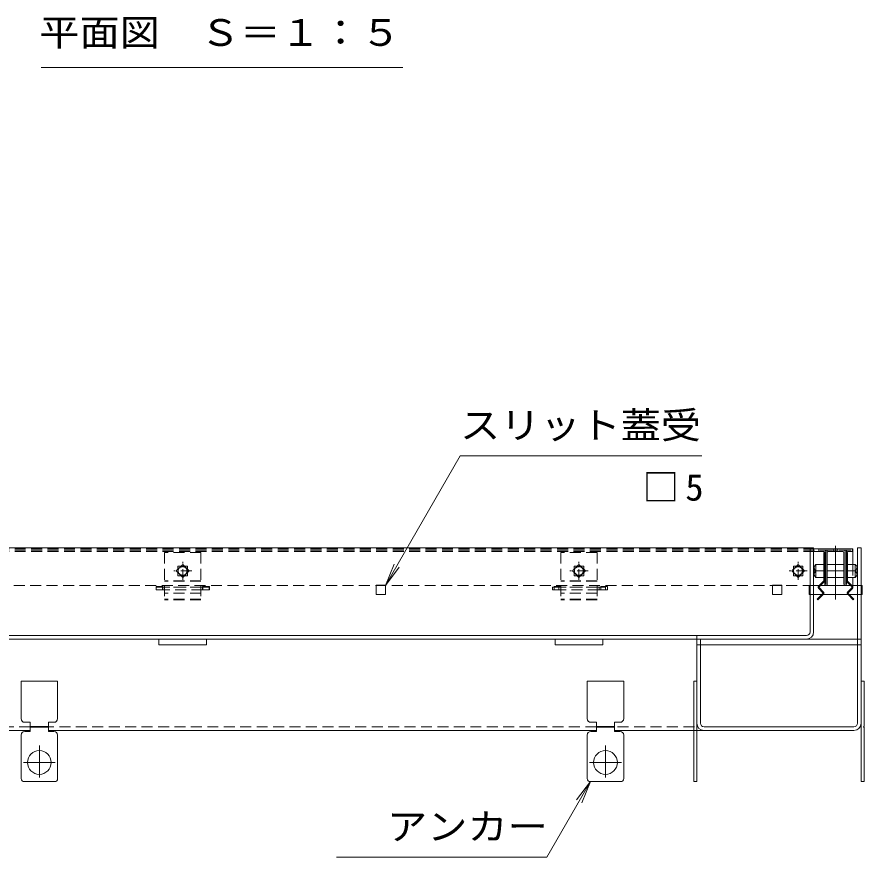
# Model space of a CAD drawing. Units: millimetres at full size, sheet at 1:5; details may follow other scales. Extents: x -1355 to 1942, y -1375 to 1322.
# Drawn here: x -931.8 to -467.9, y -17.7 to 442.5 of the extents above; entities that cross this region are included whole.
import ezdxf
from ezdxf.enums import TextEntityAlignment as Align

# ---------------------------------------------------------------- set-up
doc = ezdxf.new("R2010")
doc.units = ezdxf.units.MM
doc.header["$LTSCALE"] = 5
for name, pattern in [('CHAIN1', [8, 5, -1, 1, -1]), ('CHAIN2', [12, 9, -1, 1, -1]), ('DASHED1', [1.8, 1.2, -0.6])]:
    doc.linetypes.add(name, pattern=pattern)
for name, color, linetype, lineweight in [('E-2', 3, 'Continuous', 18), ('E-3', 4, 'Continuous', 18), ('E-5', 7, 'Continuous', 18), ('E-7', 134, 'DASHED1', 9), ('E-8', 5, 'Continuous', 9), ('E-9', 2, 'Continuous', 18), ('E-B', 1, 'Continuous', 9)]:
    doc.layers.add(name, color=color, linetype=linetype, lineweight=lineweight)
doc.styles.add('ＭＳ ゴシック', font='')
doc.styles.get('ＭＳ ゴシック').set_extended_font_data('MS Gothic')

msp = doc.modelspace()

# ---------------------------------------------------------------- linework, layer by layer
at = {"layer": 'E-2', "linetype": 'DASHED1'}
for p, q in [((-969.026, 151.138), (-495.526, 151.138)), ((-969.026, 150.438), (-492.776, 150.438)), ((-969.026, 149.738), (-495.526, 149.738)), ((-484.776, 150.438), (-482.276, 150.438)), ((-474.276, 150.438), (-474.026, 150.438)), ((-841.026, 134.088), (-841.026, 143.988)), ((-624.026, 134.088), (-624.026, 143.988)), ((-504.026, 134.088), (-504.026, 143.988)), ((-841.026, 142.574), (-844.561, 139.038)), ((-841.961, 141.639), (-843.626, 141.639)), ((-843.626, 141.639), (-843.626, 139.974)), ((-837.49, 139.038), (-841.026, 142.574)), ((-838.426, 141.639), (-840.091, 141.639)), ((-838.426, 139.974), (-838.426, 141.639)), ((-624.026, 142.574), (-627.561, 139.038)), ((-624.961, 141.639), (-626.626, 141.639)), ((-626.626, 141.639), (-626.626, 139.974)), ((-620.49, 139.038), (-624.026, 142.574)), ((-621.426, 141.639), (-623.091, 141.639)), ((-621.426, 139.974), (-621.426, 141.639)), ((-504.026, 142.574), (-507.561, 139.038)), ((-504.961, 141.639), (-506.626, 141.639)), ((-506.626, 141.639), (-506.626, 139.974)), ((-500.49, 139.038), (-504.026, 142.574)), ((-501.426, 141.639), (-503.091, 141.639)), ((-501.426, 139.974), (-501.426, 141.639)), ((-474.026, 142.574), (-474.026, 135.503)), ((-836.076, 139.038), (-845.976, 139.038)), ((-844.561, 139.038), (-841.026, 135.503)), ((-843.626, 138.103), (-843.626, 136.438)), ((-843.626, 136.438), (-841.961, 136.438)), ((-841.026, 135.503), (-837.49, 139.038)), ((-840.091, 136.438), (-838.426, 136.438)), ((-838.426, 136.438), (-838.426, 138.103)), ((-619.076, 139.038), (-628.976, 139.038)), ((-627.561, 139.038), (-624.026, 135.503)), ((-626.626, 138.103), (-626.626, 136.438)), ((-626.626, 136.438), (-624.961, 136.438)), ((-624.026, 135.503), (-620.49, 139.038)), ((-623.091, 136.438), (-621.426, 136.438)), ((-621.426, 136.438), (-621.426, 138.103)), ((-499.076, 139.038), (-508.976, 139.038)), ((-507.561, 139.038), (-504.026, 135.503)), ((-506.626, 138.103), (-506.626, 136.438)), ((-506.626, 136.438), (-504.961, 136.438)), ((-504.026, 135.503), (-500.49, 139.038)), ((-503.091, 136.438), (-501.426, 136.438)), ((-501.426, 136.438), (-501.426, 138.103)), ((-495.526, 131.138), (-969.026, 131.138))]:
    msp.add_line(p, q, dxfattribs=at)
at = {"layer": 'E-2', "color": 4, "linetype": 'DASHED1'}
for p, q in [((-851.026, 149.138), (-851.026, 123.298)), ((-831.026, 149.138), (-851.026, 149.138)), ((-831.026, 149.138), (-831.026, 123.298)), ((-634.026, 149.138), (-634.026, 123.298)), ((-614.026, 149.138), (-634.026, 149.138)), ((-614.026, 149.138), (-614.026, 123.298)), ((-831.026, 133.603), (-851.026, 133.603)), ((-831.026, 133.396), (-851.026, 133.396)), ((-831.026, 130.138), (-851.026, 130.138)), ((-614.026, 133.603), (-634.026, 133.603)), ((-614.026, 133.396), (-634.026, 133.396)), ((-614.026, 130.138), (-634.026, 130.138)), ((-492.44, 131.138), (-492.733, 130.845)), ((-491.733, 131.138), (-492.379, 130.492)), ((-475.319, 131.138), (-474.672, 130.492)), ((-474.612, 131.138), (-474.319, 130.845)), ((-831.026, 126.938), (-851.026, 126.938)), ((-614.026, 126.938), (-634.026, 126.938)), ((-490.417, 127.115), (-492.733, 129.431)), ((-490.24, 127.645), (-492.379, 129.785)), ((-490.417, 126.762), (-491.04, 126.138)), ((-490.24, 126.231), (-490.333, 126.138)), ((-476.812, 127.645), (-475.719, 128.738)), ((-476.812, 126.231), (-476.719, 126.138)), ((-476.635, 127.115), (-475.012, 128.738)), ((-476.635, 126.762), (-476.012, 126.138)), ((-475.719, 128.738), (-474.672, 129.785)), ((-475.012, 128.738), (-474.319, 129.431)), ((-831.026, 123.652), (-851.026, 123.652)), ((-831.026, 123.298), (-851.026, 123.298)), ((-614.026, 123.652), (-634.026, 123.652)), ((-614.026, 123.298), (-634.026, 123.298))]:
    msp.add_line(p, q, dxfattribs=at)
at = {"layer": 'E-2'}
for p, q in [((-495.526, 151.138), (-474.026, 151.138)), ((-495.526, 149.738), (-492.276, 149.738)), ((-492.776, 150.238), (-492.776, 151.038)), ((-489.976, 149.738), (-492.276, 149.738)), ((-485.476, 150.438), (-492.076, 150.438)), ((-489.476, 131.838), (-489.476, 149.238)), ((-488.776, 150.438), (-488.776, 131.838)), ((-488.076, 150.438), (-488.076, 131.838)), ((-485.276, 149.738), (-487.576, 149.738)), ((-485.276, 149.738), (-479.476, 149.738)), ((-484.776, 151.038), (-484.776, 150.238)), ((-482.276, 150.238), (-482.276, 151.038)), ((-474.976, 150.438), (-481.576, 150.438)), ((-478.976, 131.838), (-478.976, 149.238)), ((-478.276, 150.438), (-478.276, 131.838)), ((-477.576, 150.438), (-477.576, 131.838)), ((-474.776, 149.738), (-477.076, 149.738)), ((-474.776, 149.738), (-474.026, 149.738)), ((-474.276, 151.038), (-474.276, 150.238)), ((-474.026, 151.138), (-474.026, 142.574)), ((-495.276, 141.388), (-494.276, 142.574)), ((-495.276, 136.688), (-495.276, 141.388)), ((-494.276, 142.574), (-494.276, 135.503)), ((-494.276, 142.574), (-489.976, 142.574)), ((-478.976, 142.574), (-488.076, 142.574)), ((-472.776, 142.574), (-477.076, 142.574)), ((-472.776, 142.574), (-472.776, 135.503)), ((-471.776, 141.388), (-472.776, 142.574)), ((-471.776, 136.688), (-471.776, 141.388)), ((-495.276, 136.688), (-494.276, 135.503)), ((-489.976, 139.038), (-494.276, 139.038)), ((-494.276, 135.503), (-489.976, 135.503)), ((-488.076, 139.038), (-478.976, 139.038)), ((-478.976, 135.503), (-488.076, 135.503)), ((-477.576, 139.038), (-472.776, 139.038)), ((-472.776, 135.503), (-477.076, 135.503)), ((-474.026, 135.503), (-474.026, 131.138)), ((-471.776, 136.688), (-472.776, 135.503)), ((-474.026, 131.138), (-495.526, 131.138))]:
    msp.add_line(p, q, dxfattribs=at)
at = {"layer": 'E-2', "color": 4}
for p, q in [((-489.976, 149.138), (-489.476, 149.138)), ((-489.976, 133.706), (-489.976, 149.138)), ((-489.476, 133.81), (-489.476, 149.138)), ((-477.076, 149.138), (-477.576, 149.138)), ((-477.576, 133.81), (-477.576, 149.138)), ((-477.076, 133.706), (-477.076, 149.138)), ((-490.049, 133.529), (-492.44, 131.138)), ((-489.769, 133.103), (-491.733, 131.138)), ((-477.283, 133.103), (-475.319, 131.138)), ((-477.003, 133.529), (-474.612, 131.138)), ((-491.04, 126.138), (-493.525, 123.654)), ((-490.333, 126.138), (-493.171, 123.3)), ((-476.719, 126.138), (-473.881, 123.3)), ((-476.012, 126.138), (-473.527, 123.654)), ((-493.171, 123.3), (-493.525, 123.654)), ((-473.881, 123.3), (-473.527, 123.654))]:
    msp.add_line(p, q, dxfattribs=at)
at = {"layer": 'E-2', "color": 4, "linetype": 'CHAIN2'}
msp.add_line((-483.526, 123.414), (-483.526, 152.847), dxfattribs=at)
at = {"layer": 'E-2', "linetype": 'DASHED1'}
for centre in [(-841.026, 139.038), (-624.026, 139.038), (-504.026, 139.038)]:
    msp.add_circle(centre, 2.35, dxfattribs=at)
at = {"layer": 'E-2'}
for centre, radius, start, end in [((-492.676, 151.038), 0.1, 90, 180), ((-492.276, 150.238), 0.5, 180, 270), ((-489.976, 149.238), 0.5, 0, 90), ((-489.476, 149.738), 0.7, 0, 90.00002), ((-487.576, 149.238), 0.5, 90, 180), ((-485.276, 150.238), 0.5, 270, 0), ((-484.876, 151.038), 0.1, 0, 90), ((-482.176, 151.038), 0.1, 90, 180), ((-481.776, 150.238), 0.5, 180, 270), ((-479.476, 149.238), 0.5, 0, 90), ((-478.976, 149.738), 0.7, 0, 90.00002), ((-477.076, 149.238), 0.5, 90, 180), ((-474.776, 150.238), 0.5, 270, 0), ((-474.376, 151.038), 0.1, 0, 90), ((-491.89, 141.441), 3.386, 180.89706, 225.20555), ((-475.162, 141.441), 3.386, 314.79445, 359.10294), ((-491.89, 136.635), 3.386, 134.79445, 179.10294), ((-475.162, 136.635), 3.386, 0.89706, 45.20555), ((-488.776, 131.838), 0.7, 180, 0.00002), ((-478.276, 131.838), 0.7, 180, 0.00002)]:
    msp.add_arc(centre, radius, start, end, dxfattribs=at)
at = {"layer": 'E-2', "linetype": 'DASHED1'}
for centre, start, end in [((-841.026, 139.038), 146.36488, 213.63512), ((-841.026, 139.038), 56.36488, 123.63512), ((-841.026, 139.038), 326.36488, 33.63512), ((-624.026, 139.038), 146.36488, 213.63512), ((-624.026, 139.038), 56.36488, 123.63512), ((-624.026, 139.038), 326.36488, 33.63512), ((-504.026, 139.038), 146.36488, 213.63512), ((-504.026, 139.038), 56.36488, 123.63512), ((-504.026, 139.038), 326.36488, 33.63512), ((-841.026, 139.038), 236.36488, 303.63512), ((-624.026, 139.038), 236.36488, 303.63512), ((-504.026, 139.038), 236.36488, 303.63512)]:
    msp.add_arc(centre, 2.55, start, end, dxfattribs=at)
at = {"layer": 'E-2', "color": 4, "linetype": 'DASHED1'}
for centre, radius, start, end in [((-492.026, 130.138), 1, 135, 225), ((-492.026, 130.138), 0.5, 135, 225), ((-475.026, 130.138), 0.5, 315, 45), ((-475.026, 130.138), 1, 315, 45), ((-490.594, 126.938), 0.25, 315, 45), ((-490.947, 126.938), 1, 315, 45), ((-476.104, 126.938), 1, 135, 225), ((-476.458, 126.938), 0.25, 135, 225)]:
    msp.add_arc(centre, radius, start, end, dxfattribs=at)
at = {"layer": 'E-2', "color": 4}
for centre, radius, start, end in [((-490.226, 133.706), 0.25, 315, 0), ((-490.476, 133.81), 1, 315, 0), ((-476.576, 133.81), 1, 180, 225), ((-476.826, 133.706), 0.25, 180, 225)]:
    msp.add_arc(centre, radius, start, end, dxfattribs=at)
at = {"layer": 'E-3'}
for p, q in [((-497.526, 151.638), (-969.526, 151.638)), ((-495.526, 151.638), (-497.526, 151.638)), ((-497.526, 105.638), (-497.526, 151.638)), ((-495.526, 105.638), (-495.526, 151.638)), ((-469.526, 151.638), (-471.526, 151.638)), ((-471.526, 55.638), (-471.526, 151.638)), ((-469.526, 55.638), (-469.526, 151.638)), ((-735.101, 131.288), (-729.951, 131.288)), ((-735.101, 126.138), (-735.101, 131.288)), ((-729.951, 131.288), (-729.951, 126.138)), ((-518.101, 131.288), (-518.101, 126.138)), ((-512.951, 131.288), (-518.101, 131.288)), ((-512.951, 126.138), (-512.951, 131.288)), ((-851.926, 128.738), (-855.626, 128.738)), ((-826.426, 128.738), (-830.126, 128.738)), ((-729.951, 126.138), (-735.101, 126.138)), ((-633.926, 128.738), (-637.626, 128.738)), ((-608.426, 128.738), (-612.126, 128.738)), ((-518.101, 126.138), (-512.951, 126.138)), ((-559.526, 103.638), (-969.526, 103.638)), ((-559.526, 55.638), (-559.526, 103.638)), ((-499.526, 103.638), (-559.526, 103.638)), ((-559.526, 101.638), (-969.526, 101.638)), ((-499.526, 101.638), (-559.526, 101.638)), ((-557.526, 55.638), (-557.526, 101.638)), ((-924.526, 51.638), (-969.526, 51.638)), ((-614.526, 51.638), (-914.526, 51.638)), ((-555.526, 51.638), (-604.526, 51.638)), ((-473.526, 53.638), (-555.526, 53.638)), ((-473.526, 51.638), (-555.526, 51.638))]:
    msp.add_line(p, q, dxfattribs=at)
at = {"layer": 'E-3', "linetype": 'DASHED1'}
for p, q in [((-924.526, 53.638), (-969.526, 53.638)), ((-614.526, 53.638), (-914.526, 53.638)), ((-560.876, 53.638), (-604.526, 53.638)), ((-558.99, 53.638), (-559.526, 53.638))]:
    msp.add_line(p, q, dxfattribs=at)
at = {"layer": 'E-3'}
for points in [[(-855.626, 128.738), (-855.626, 130.438), (-851.926, 130.438), (-851.926, 128.738)], [(-830.126, 128.738), (-830.126, 130.438), (-826.426, 130.438), (-826.426, 128.738)], [(-637.626, 128.738), (-637.626, 130.438), (-633.926, 130.438), (-633.926, 128.738)], [(-612.126, 128.738), (-612.126, 130.438), (-608.426, 130.438), (-608.426, 128.738)]]:
    msp.add_lwpolyline(points, dxfattribs=at)
for centre, radius, start, end in [((-499.526, 105.638), 4, 270, 0), ((-499.526, 105.638), 2, 270, 0), ((-555.526, 55.638), 4, 180, 270), ((-555.526, 55.638), 2, 180, 270), ((-473.526, 55.638), 4, 270, 0), ((-473.526, 55.638), 2, 270, 0)]:
    msp.add_arc(centre, radius, start, end, dxfattribs=at)
at = {"layer": 'E-5'}
for p, q in [((-918.526, 414.716), (-720.526, 414.716)), ((-689.026, 202.152), (-730.026, 131.138)), ((-556.683, 202.152), (-689.026, 202.152)), ((-730.026, 131.138), (-725.242, 142.687)), ((-730.026, 131.138), (-722.416, 141.055)), ((-641.625, -17.67), (-617.776, 23.638)), ((-617.776, 23.638), (-625.385, 13.721)), ((-617.776, 23.638), (-622.559, 12.09)), ((-641.625, -17.67), (-756.805, -17.67))]:
    msp.add_line(p, q, dxfattribs=at)
at = {"layer": 'E-7', "linetype": 'Continuous'}
for p, q in [((-854.026, 101.638), (-854.026, 98.638)), ((-828.026, 101.638), (-854.026, 101.638)), ((-854.026, 98.638), (-828.026, 98.638)), ((-828.026, 98.638), (-828.026, 101.638)), ((-637.026, 101.638), (-637.026, 98.638)), ((-611.026, 101.638), (-637.026, 101.638)), ((-637.026, 98.638), (-611.026, 98.638)), ((-611.026, 98.638), (-611.026, 101.638)), ((-471.526, 101.638), (-557.526, 101.638)), ((-557.526, 98.638), (-471.526, 98.638))]:
    msp.add_line(p, q, dxfattribs=at)
at = {"layer": 'E-7'}
for p, q in [((-559.526, 98.638), (-557.526, 98.638)), ((-469.526, 101.638), (-471.526, 101.638)), ((-471.526, 98.638), (-469.526, 98.638)), ((-469.526, 101.638), (-469.526, 98.638))]:
    msp.add_line(p, q, dxfattribs=at)
msp.add_lwpolyline([(-557.526, 101.638), (-559.526, 101.638), (-559.526, 98.638)], dxfattribs=at)
at = {"layer": 'E-8'}
for p, q in [((-855.526, 130.238), (-852.026, 130.238)), ((-855.526, 128.738), (-855.526, 130.238)), ((-852.026, 130.238), (-852.026, 128.738)), ((-852.026, 130.238), (-851.926, 130.238)), ((-830.026, 130.238), (-830.126, 130.238)), ((-830.026, 130.238), (-826.526, 130.238)), ((-830.026, 128.738), (-830.026, 130.238)), ((-826.526, 130.238), (-826.526, 128.738)), ((-638.526, 130.238), (-635.026, 130.238)), ((-638.526, 128.738), (-638.526, 130.238)), ((-635.026, 130.238), (-635.026, 128.738)), ((-635.026, 130.238), (-634.926, 130.238)), ((-613.026, 130.238), (-613.126, 130.238)), ((-613.026, 130.238), (-609.526, 130.238)), ((-613.026, 128.738), (-613.026, 130.238)), ((-609.526, 130.238), (-609.526, 128.738)), ((-852.026, 128.738), (-855.526, 128.738)), ((-851.926, 128.738), (-852.026, 128.738)), ((-830.026, 128.738), (-830.126, 128.738)), ((-826.526, 128.738), (-830.026, 128.738)), ((-635.026, 128.738), (-638.526, 128.738)), ((-634.926, 128.738), (-635.026, 128.738)), ((-613.026, 128.738), (-613.126, 128.738)), ((-609.526, 128.738), (-613.026, 128.738))]:
    msp.add_line(p, q, dxfattribs=at)
at = {"layer": 'E-8', "linetype": 'DASHED1'}
for p, q in [((-830.126, 130.238), (-851.926, 130.238)), ((-613.126, 130.238), (-634.926, 130.238)), ((-830.126, 128.738), (-851.926, 128.738)), ((-613.126, 128.738), (-634.926, 128.738))]:
    msp.add_line(p, q, dxfattribs=at)
at = {"layer": 'E-9'}
for p, q in [((-735.026, 131.138), (-730.026, 131.138)), ((-735.026, 126.138), (-735.026, 131.138)), ((-730.026, 131.138), (-730.026, 126.138)), ((-518.026, 131.138), (-513.026, 131.138)), ((-518.026, 126.138), (-518.026, 131.138)), ((-513.026, 131.138), (-513.026, 126.138)), ((-497.526, 131.138), (-498.026, 131.138)), ((-471.526, 131.138), (-495.526, 131.138)), ((-469.026, 131.138), (-469.526, 131.138)), ((-469.026, 126.138), (-469.026, 131.138)), ((-730.026, 126.138), (-735.026, 126.138)), ((-513.026, 126.138), (-518.026, 126.138)), ((-495.526, 126.138), (-471.526, 126.138)), ((-469.526, 126.138), (-469.026, 126.138))]:
    msp.add_line(p, q, dxfattribs=at)
at = {"layer": 'E-9', "linetype": 'DASHED1'}
for p, q in [((-495.526, 131.138), (-497.526, 131.138)), ((-469.526, 131.138), (-471.526, 131.138)), ((-497.526, 126.138), (-495.526, 126.138)), ((-471.526, 126.138), (-469.526, 126.138))]:
    msp.add_line(p, q, dxfattribs=at)
at = {"layer": 'E-9'}
msp.add_lwpolyline([(-498.026, 131.138), (-498.026, 126.138), (-497.526, 126.138)], dxfattribs=at)
at = {"layer": 'E-B'}
for p, q in [((-929.526, 58.138), (-929.526, 78.638)), ((-909.526, 78.638), (-929.526, 78.638)), ((-909.526, 58.138), (-909.526, 78.638)), ((-619.526, 58.138), (-619.526, 78.638)), ((-599.526, 78.638), (-619.526, 78.638)), ((-599.526, 58.138), (-599.526, 78.638)), ((-559.526, 78.638), (-561.126, 78.638)), ((-561.126, 78.638), (-561.126, 53.888)), ((-559.526, 23.638), (-559.526, 78.638)), ((-467.926, 78.638), (-467.926, 53.888)), ((-927.526, 56.138), (-924.526, 56.138)), ((-924.526, 56.138), (-924.526, 51.138)), ((-617.526, 56.138), (-614.526, 56.138)), ((-614.526, 56.138), (-614.526, 51.138)), ((-927.526, 51.138), (-924.526, 51.138)), ((-924.526, 53.888), (-914.526, 53.888)), ((-924.526, 53.388), (-914.526, 53.388)), ((-911.526, 51.138), (-914.526, 51.138)), ((-617.526, 51.138), (-614.526, 51.138)), ((-614.526, 53.888), (-604.526, 53.888)), ((-614.526, 53.388), (-604.526, 53.388)), ((-601.526, 51.138), (-604.526, 51.138)), ((-561.126, 53.388), (-561.126, 23.638)), ((-467.926, 53.388), (-467.926, 23.638)), ((-929.526, 49.138), (-929.526, 25.388)), ((-909.526, 49.138), (-909.526, 25.388)), ((-619.526, 49.138), (-619.526, 25.388)), ((-599.526, 49.138), (-599.526, 25.388)), ((-911.276, 23.638), (-927.776, 23.638)), ((-601.276, 23.638), (-617.776, 23.638)), ((-561.126, 23.638), (-559.526, 23.638))]:
    msp.add_line(p, q, dxfattribs=at)
at = {"layer": 'E-B', "linetype": 'DASHED1'}
for p, q in [((-929.526, 48.638), (-929.526, 49.138)), ((-909.526, 49.138), (-909.526, 48.638)), ((-619.526, 48.638), (-619.526, 49.138)), ((-599.526, 49.138), (-599.526, 48.638))]:
    msp.add_line(p, q, dxfattribs=at)
at = {"layer": 'E-B', "linetype": 'CHAIN1'}
for p, q in [((-919.526, 43.451), (-919.526, 25.978)), ((-609.526, 43.451), (-609.526, 25.978)), ((-910.789, 34.138), (-928.262, 34.138)), ((-600.789, 34.138), (-618.262, 34.138))]:
    msp.add_line(p, q, dxfattribs=at)
at = {"layer": 'E-B'}
for points in [[(-467.926, 23.638), (-469.526, 23.638), (-469.526, 78.638), (-467.926, 78.638)], [(-911.526, 56.138), (-914.526, 56.138), (-914.526, 51.138)], [(-601.526, 56.138), (-604.526, 56.138), (-604.526, 51.138)]]:
    msp.add_lwpolyline(points, dxfattribs=at)
for centre in [(-919.526, 34.138), (-609.526, 34.138)]:
    msp.add_circle(centre, 6.5, dxfattribs=at)
for centre, radius, start, end in [((-927.526, 58.138), 2, 180, 270), ((-911.526, 58.138), 2, 270, 0), ((-617.526, 58.138), 2, 180, 270), ((-601.526, 58.138), 2, 270, 0), ((-927.526, 49.138), 2, 90, 180), ((-911.526, 49.138), 2, 0, 90), ((-617.526, 49.138), 2, 90, 180), ((-601.526, 49.138), 2, 0, 90), ((-561.126, 53.638), 0.25, 270, 90), ((-467.926, 53.638), 0.25, 90, 270), ((-927.776, 25.388), 1.75, 180, 270), ((-911.276, 25.388), 1.75, 270, 0), ((-617.776, 25.388), 1.75, 180, 270), ((-601.276, 25.388), 1.75, 270, 0)]:
    msp.add_arc(centre, radius, start, end, dxfattribs=at)

# ---------------------------------------------------------------- texts
at = {"layer": 'E-5', "color": 2, "style": 'ＭＳ ゴシック', "width": 1.1}
for s, p in [('平面図\u3000Ｓ＝１：５', (-919.526, 422.216)), ('スリット蓋受', (-689.183, 207.152)), ('アンカー', (-729.125, -12.67))]:
    msp.add_text(s, height=14.66, dxfattribs=at).set_placement(p, align=Align.BOTTOM_LEFT)
at = {"layer": 'E-5', "color": 2, "insert": (-589.183, 177.152), "char_height": 14.66, "attachment_point": 7, "style": 'ＭＳ ゴシック'}
msp.add_mtext('\\T1.17;□5', dxfattribs=at)

doc.saveas('drawing.dxf')
